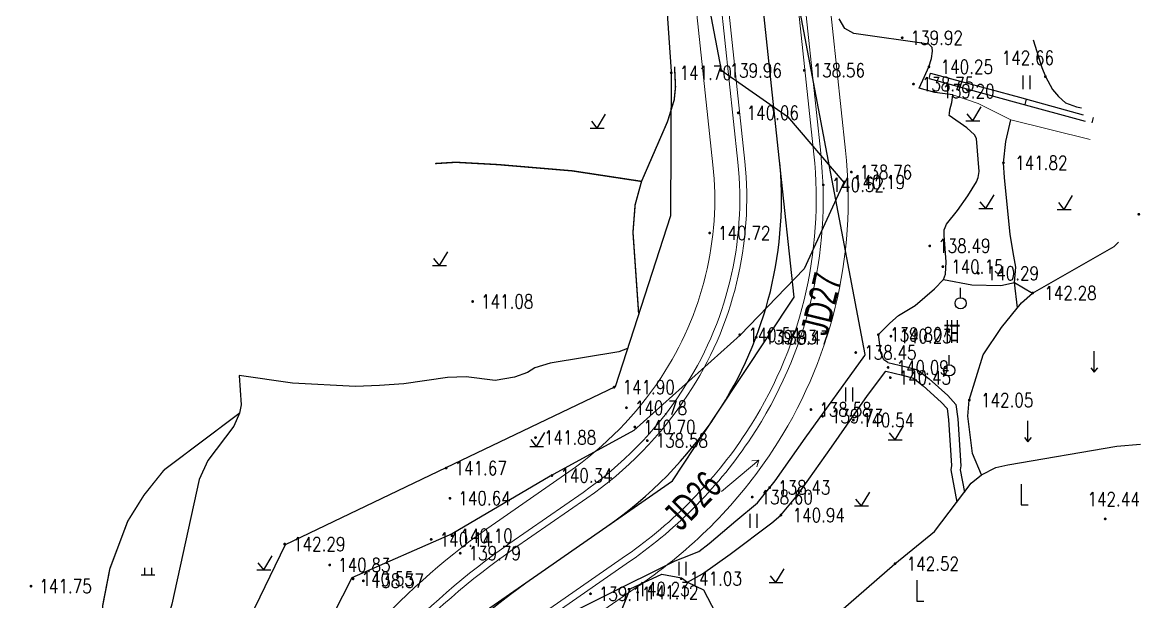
# Model space of a CAD drawing. Extents: x 529262 to 576451, y 2694391 to 2717535.
# Drawn here: x 562856.7 to 562937.2, y 2709591.4 to 2709633.1 of the extents above; entities that cross this region are included whole.
import ezdxf
from ezdxf.enums import TextEntityAlignment as Align

# ---------------------------------------------------------------- set-up
doc = ezdxf.new("R2010")
doc.units = 0
doc.linetypes.add('DASHED', pattern=[19.05, 12.7, -6.35])
for name, color, linetype in [('DMTZ', 8, 'Continuous'), ('GCD', 8, 'Continuous'), ('JMD', 8, 'Continuous'), ('ZBTZ', 8, 'Continuous'), ('ZJ', 7, 'Continuous'), ('交点标注', 3, 'Continuous'), ('道路中线_04护管挡墙', 7, 'Continuous')]:
    doc.layers.add(name, color=color, linetype=linetype)
doc.layers.add('SXSS', color=5, linetype='Continuous', lineweight=0)
doc.styles.add('EICAD', font='fsdb_e.shx', dxfattribs={"width": 0.707, "height": 2, "bigfont": 'tjhzf.shx'})
doc.styles.add('HZ', font='rs.shx', dxfattribs={"width": 0.8, "bigfont": 'hztxt.shx'})
doc.linetypes.add('10421', pattern='A,2,[150,AAA.SHX,S=0.5,R=0,X=0,Y=0.5],1e-11', length=2)
doc.linetypes.add('10422', pattern='A,0.75,[150,AAA.SHX,S=0.5,R=0,X=0,Y=0.5],1.5,[177,AAA.SHX,S=1,R=0,X=0,Y=0.4],0.75', length=3)
doc.linetypes.add('1161', pattern='A,0,[149,AAA.SHX,S=0.15,R=0,X=0,Y=0],-1.6', length=1.6)

# ---------------------------------------------------------------- blocks, each defined once
blk = doc.blocks.new('gc205')
for p, q in [((0, 3), (0, 0)), ((0, 0), (1, 0))]:
    blk.add_line(p, q)
blk = doc.blocks.new('gc086')
at = {"color": 8}
for p, q in [((0, 0), (7, 0)), ((7, 0), (6.18, 0.57)), ((7, 0), (6.18, -0.57))]:
    blk.add_line(p, q, dxfattribs=at)
blk = doc.blocks.new('gc125')
at = {"color": 8}
blk.add_line((0, 0.8), (0, 2.2), dxfattribs=at)
blk.add_circle((0, 0), 0.8, dxfattribs=at)
blk = doc.blocks.new('gc121')
at = {"color": 8}
for p, q in [((-0.5, -1), (-0.5, 1)), ((0.5, -1), (0.5, 1))]:
    blk.add_line(p, q, dxfattribs=at)
blk = doc.blocks.new('gc120')
at = {"color": 8}
for p, q in [((0, 0), (0, 3)), ((-0.5, 0.6), (0, 0)), ((0, 0), (0.5, 0.6))]:
    blk.add_line(p, q, dxfattribs=at)
blk = doc.blocks.new('gc123')
at = {"color": 8}
for p, q in [((0, 0), (1.2, 2)), ((-1, 0), (1, 0)), ((0, 0), (-0.8, 1))]:
    blk.add_line(p, q, dxfattribs=at)
blk = doc.blocks.new('GC200')
at = {"linetype": 'Continuous', "const_width": 0.2, "flags": 128}
blk.add_lwpolyline([(-0.1, 0, 1), (0.1, 0, 1)], format="xyb", close=True, dxfattribs=at)
blk = doc.blocks.new('gc119')
at = {"color": 8}
for p, q in [((-1, 0), (1, 0)), ((-0.5, 1), (-0.5, 0)), ((0.5, 1), (0.5, 0))]:
    blk.add_line(p, q, dxfattribs=at)

msp = doc.modelspace()

# ---------------------------------------------------------------- linework, layer by layer
at = {"layer": 'DMTZ', "linetype": '10421'}
msp.add_lwpolyline([(562917.384, 2709609.187), (562912.183, 2709636.673), (562910.276, 2709648.513, 0.034853), (562910.241, 2709649.176), (562908.686, 2709658.563, -0.004005), (562907.63, 2709662.02), (562902.477, 2709667.763), (562899.529, 2709673.138), (562899.322, 2709675.146), (562899.753, 2709676.965), (562915.359, 2709674.044), (562921.531, 2709674.064), (562922.327, 2709678.272)], format="xyb", dxfattribs=at)
at = {"layer": 'DMTZ', "linetype": '10421', "flags": 128}
for points in [[(562899.037, 2709663.667), (562901.093, 2709661.212), (562903.506, 2709658.94), (562904.865, 2709645.021), (562904.797, 2709641.224), (562907.004, 2709629.668), (562911.797, 2709626.338), (562915.856, 2709621.578), (562912.995, 2709615.362), (562908.391, 2709610.587), (562900.74, 2709603.71), (562894.701, 2709600.431), (562887.657, 2709596.282), (562880.443, 2709593.111), (562875.706, 2709583.825), (562874.693, 2709580.007), (562870.732, 2709568.24), (562867.314, 2709556.622), (562863.61, 2709543.629), (562857.52, 2709537.882), (562849.209, 2709530.211), (562843.398, 2709524.049), (562841.804, 2709518.297)], [(562898.747, 2709646.288), (562899.078, 2709645.28), (562899.6, 2709642.868), (562900.503, 2709638.883), (562903.035, 2709635.142), (562903.427, 2709629.56), (562903.366, 2709619.168), (562899.379, 2709606.871), (562887.197, 2709601.021), (562875.623, 2709595.486), (562871.611, 2709587.164), (562865.534, 2709569.022), (562863.663, 2709559.249), (562861.79, 2709548.824), (562844.997, 2709531.346)], [(562900.264, 2709609.615), (562899.643, 2709609.39), (562894.701, 2709608.564), (562893.593, 2709608.227), (562893.086, 2709607.907), (562892.131, 2709607.556), (562890.749, 2709607.316), (562888.662, 2709607.585), (562887.318, 2709607.529), (562884.173, 2709607.088), (562882.415, 2709606.962), (562880.685, 2709606.892), (562876.151, 2709607.13), (562872.315, 2709607.686)], [(562872.315, 2709607.686), (562872.458, 2709605.559), (562872.354, 2709604.974), (562871.951, 2709604.027), (562870.058, 2709601.554), (562869.436, 2709600.188), (562867.474, 2709591.211), (562864.492, 2709581.159), (562863.609, 2709579.756), (562862.979, 2709578.251), (562863.306, 2709577.376), (562865.903, 2709575.027), (562867.045, 2709573.62)], [(562904.603, 2709592.791), (562905.681, 2709593.388), (562907.657, 2709594.821), (562910.654, 2709597.062), (562911.312, 2709597.625), (562912.521, 2709599.062), (562914.954, 2709602.508), (562917.549, 2709606.237), (562918.867, 2709607.988)]]:
    msp.add_lwpolyline(points, dxfattribs=at)
at = {"layer": 'DMTZ', "linetype": '10421', "elevation": 139.164}
for points in [[(562921.651, 2709629.207), (562921.968, 2709629.905), (562922.157, 2709630.512), (562922.233, 2709631.033), (562922.211, 2709631.309), (562921.956, 2709631.541), (562916.553, 2709632.299), (562915.919, 2709632.664), (562915.517, 2709633.358)], [(562921.267, 2709628.36), (562921.651, 2709629.207)]]:
    msp.add_lwpolyline(points, dxfattribs=at)
at = {"layer": 'DMTZ', "linetype": '10421'}
for points in [[(562929.478, 2709631.857), (562930.098, 2709629.85), (562930.35, 2709629.204), (562930.874, 2709628.273), (562931.302, 2709627.763), (562931.796, 2709627.318), (562932.593, 2709627.026), (562932.939, 2709626.964)], [(562928.348, 2709612.562), (562928.137, 2709614.38), (562928.213, 2709615.484), (562928.08, 2709616.285), (562927.82, 2709617.836), (562927.397, 2709621.929), (562927.334, 2709622.994), (562927.516, 2709624.525), (562927.865, 2709626.089)], [(562925.744, 2709600.517), (562925.108, 2709602.061), (562924.773, 2709604.755), (562924.875, 2709605.909), (562925.881, 2709609.159), (562927.189, 2709611.134), (562928.637, 2709612.919), (562929.431, 2709613.62), (562935.29, 2709616.962), (562935.615, 2709617.291)], [(562925.019, 2709599.934), (562925.744, 2709600.517), (562926.786, 2709601.062), (562927.641, 2709601.255), (562935.484, 2709602.59), (562937.207, 2709602.735)], [(562904.603, 2709592.791), (562905.749, 2709592.235), (562907.724, 2709588.425), (562910.464, 2709588.281), (562914.148, 2709589.436), (562919.525, 2709594.129), (562922.372, 2709596.444), (562925.019, 2709599.934)], [(562895.185, 2709584.686), (562896.536, 2709584.876), (562899.497, 2709589.926), (562900.47, 2709592.317), (562902.735, 2709593.377), (562904.164, 2709593.105), (562904.603, 2709592.791)]]:
    msp.add_lwpolyline(points, dxfattribs=at)
at = {"layer": 'DMTZ', "linetype": '10421', "flags": 128}
for points, elevation in [([(562918.332, 2709610.626), (562919.164, 2709611.46), (562919.787, 2709612.006), (562920.971, 2709612.721), (562922.369, 2709613.914), (562923.007, 2709614.6), (562923.171, 2709614.969), (562923.22, 2709615.861), (562923.071, 2709617.769), (562923.071, 2709618.165), (562923.149, 2709618.33), (562923.245, 2709618.586), (562924.024, 2709619.573), (562924.771, 2709620.623), (562925.397, 2709621.632), (562925.501, 2709621.93), (562925.579, 2709622.379), (562925.4, 2709624.74), (562925.239, 2709625.009), (562924.696, 2709625.523), (562923.437, 2709626.402), (562923.444, 2709626.549), (562923.475, 2709626.817), (562923.621, 2709627.332), (562923.694, 2709627.892)], 140.652), ([(562919.021, 2709608.627), (562918.72, 2709608.82), (562918.5, 2709609.302), (562918.332, 2709610.626)], 140.89), ([(562888.19, 2709586.602), (562903.712, 2709594.345), (562904.263, 2709594.557), (562905.406, 2709595.001), (562906.148, 2709595.573), (562908.075, 2709597.225), (562909.642, 2709598.516), (562910.908, 2709600.095), (562913.067, 2709603.157), (562917.349, 2709609.131), (562917.384, 2709609.187)], 140.652), ([(562919.021, 2709608.627), (562920.228, 2709608.336), (562921.151, 2709608.084), (562921.986, 2709607.445), (562923.318, 2709606.231), (562923.906, 2709605.595), (562924.04, 2709604.555), (562924.254, 2709601.171), (562924.221, 2709600.899), (562924.522, 2709599.279)], 140.89)]:
    msp.add_lwpolyline(points, dxfattribs=dict(at, elevation=elevation))
at = {"layer": 'DMTZ', "linetype": '10422', "flags": 128}
msp.add_lwpolyline([(562923.694, 2709627.892), (562922.394, 2709628.052), (562921.267, 2709628.36)], dxfattribs=at)
at = {"layer": 'JMD', "linetype": 'Continuous'}
for p, q in [((562921.98, 2709629.058), (562922.084, 2709629.444)), ((562924.059, 2709628.495), (562924.163, 2709628.881)), ((562928.885, 2709627.187), (562928.99, 2709627.572)), ((562933.707, 2709625.865), (562933.813, 2709626.251))]:
    msp.add_line(p, q, dxfattribs=at)
at = {"layer": 'JMD', "linetype": 'Continuous', "flags": 128}
for points in [[(562922.084, 2709629.444), (562928.481, 2709627.712), (562933.081, 2709626.451)], [(562921.98, 2709629.058), (562928.376, 2709627.326), (562933.205, 2709626.003)]]:
    msp.add_lwpolyline(points, dxfattribs=at)
at = {"layer": 'SXSS', "linetype": 'Continuous', "flags": 128}
msp.add_lwpolyline([(562923.694, 2709627.892), (562925.514, 2709627.261), (562927.865, 2709626.089), (562933.573, 2709624.672)], dxfattribs=at)
at = {"layer": 'ZBTZ', "linetype": 'Continuous', "const_width": 0.1, "flags": 128}
for points in [[(562903.66, 2709629.922), (562903.729, 2709628.47), (562903.636, 2709627.531), (562903.158, 2709625.975), (562901.283, 2709621.657), (562900.822, 2709619.971), (562900.668, 2709617.99), (562901.074, 2709612.165)], [(562886.43, 2709622.941), (562887.918, 2709623.034), (562890.981, 2709622.865), (562896.297, 2709622.416), (562901.283, 2709621.657)], [(562862.979, 2709578.251), (562862.616, 2709586.071), (562862.397, 2709588.068), (562862.497, 2709591.1), (562863.017, 2709593.77), (562864.3, 2709597.186), (562865.474, 2709599.068), (562866.926, 2709600.887), (562872.354, 2709604.974)]]:
    msp.add_lwpolyline(points, dxfattribs=at)
at = {"layer": 'ZBTZ', "linetype": '1161', "flags": 128}
for points, elevation in [([(562923.007, 2709614.6), (562925.055, 2709614.204), (562927.137, 2709614.158), (562928.137, 2709614.38)], 140.395), ([(562918.867, 2709607.988), (562920.065, 2709607.699), (562920.854, 2709607.484), (562921.564, 2709606.94), (562922.854, 2709605.764), (562923.282, 2709605.303), (562923.386, 2709604.492), (562923.595, 2709601.19), (562923.557, 2709600.878), (562923.985, 2709598.571)], 140.89)]:
    msp.add_lwpolyline(points, dxfattribs=dict(at, elevation=elevation))
at = {"layer": 'ZBTZ', "linetype": '1161', "ltscale": 0.5, "elevation": 141.738, "flags": 128}
msp.add_lwpolyline([(562928.137, 2709614.38), (562929.431, 2709613.62)], dxfattribs=at)
at = {"layer": '交点标注', "linetype": 'DASHED'}
for p, q in [((562912.267, 2709613.314), (562911.198, 2709623.364)), ((562906.689, 2709604.885), (562912.267, 2709613.314)), ((562903.512, 2709600.084), (562906.689, 2709604.885)), ((562898.784, 2709596.8), (562903.512, 2709600.084)), ((562884.443, 2709586.84), (562893.506, 2709593.135))]:
    msp.add_line(p, q, dxfattribs=at)
at = {"layer": '道路中线_04护管挡墙', "color": 8, "lineweight": 0}
for points in [[(562862.023, 2709548.342), (562870.369, 2709570.688, -0.042995), (562874.404, 2709579.185), (562874.728, 2709579.738, -0.10904), (562890.768, 2709597.077), (562896.046, 2709600.743, 0.095078), (562902.686, 2709607.534, 0.174366), (562906.425, 2709622.857), (562903.93, 2709646.313, -0.114785), (562906.968, 2709670.96), (562911.256, 2709682.664, 0.043878), (562913.318, 2709690.308), (562920.462, 2709730.525, -0.027831)], [(562863.709, 2709547.712), (562872.055, 2709570.058, -0.042995), (562875.958, 2709578.276), (562876.281, 2709578.83, -0.10904), (562891.795, 2709595.599), (562897.073, 2709599.264, 0.095078), (562904.187, 2709606.541, 0.174366), (562908.215, 2709623.047), (562905.72, 2709646.503, -0.114785), (562908.658, 2709670.341), (562912.946, 2709682.045, 0.043878), (562915.091, 2709689.993), (562922.234, 2709730.21, -0.027831)], [(562864.178, 2709547.537), (562872.523, 2709569.883, -0.042995), (562876.389, 2709578.024), (562876.713, 2709578.577, -0.10904), (562892.08, 2709595.188), (562897.358, 2709598.854, 0.095078), (562904.604, 2709606.265, 0.174366), (562908.712, 2709623.1), (562906.218, 2709646.556, -0.114785), (562909.128, 2709670.169), (562913.416, 2709681.873, 0.043878), (562915.583, 2709689.906), (562922.726, 2709730.123, -0.027831)], [(562868.862, 2709545.788), (562877.207, 2709568.134, -0.042995), (562880.705, 2709575.499), (562881.029, 2709576.052, -0.10904), (562894.933, 2709591.082), (562900.21, 2709594.747, 0.095078), (562908.774, 2709603.506, 0.174366), (562913.684, 2709623.629), (562911.19, 2709647.085, -0.114785), (562913.822, 2709668.448), (562918.11, 2709680.152, 0.043878), (562920.506, 2709689.032), (562927.649, 2709729.248, -0.027831)], [(562869.33, 2709545.613), (562877.676, 2709567.959, -0.042995), (562881.137, 2709575.247), (562881.46, 2709575.8, -0.10904), (562895.218, 2709590.671), (562900.496, 2709594.336, 0.095078), (562909.191, 2709603.23, 0.174366), (562914.181, 2709623.682), (562911.687, 2709647.137, -0.114785), (562914.292, 2709668.276), (562918.58, 2709679.98, 0.043878), (562920.998, 2709688.944), (562928.142, 2709729.161, -0.027831)], [(562871.016, 2709544.983), (562879.362, 2709567.329, -0.042995), (562882.69, 2709574.338), (562883.014, 2709574.891, -0.10904), (562896.245, 2709589.192), (562901.522, 2709592.858, 0.095078), (562910.692, 2709602.236, 0.174366), (562915.971, 2709623.872), (562913.477, 2709647.328, -0.114785), (562915.982, 2709667.657), (562920.27, 2709679.361, 0.043878), (562922.77, 2709688.629), (562929.914, 2709728.846, -0.027831)]]:
    msp.add_lwpolyline(points, format="xyb", dxfattribs=at)
at = {"layer": '道路中线_04护管挡墙', "color": 1}
msp.add_lwpolyline([(562866.52, 2709546.663), (562874.865, 2709569.008, -0.042995), (562878.547, 2709576.762), (562878.871, 2709577.315, -0.10904), (562893.506, 2709593.135), (562898.784, 2709596.8, 0.095078), (562906.689, 2709604.885, 0.174366), (562911.198, 2709623.364), (562908.704, 2709646.82, -0.114785), (562911.475, 2709669.308), (562915.763, 2709681.012, 0.043878), (562918.044, 2709689.469), (562925.188, 2709729.686, -0.027831)], format="xyb", dxfattribs=at)

# ---------------------------------------------------------------- block references
at = {"layer": 'GCD', "linetype": 'Continuous'}
ref = msp.add_blockref('GC200', (562920.044, 2709631.998, 139.915), dxfattribs=dict(at, xscale=0.5, yscale=0.5, zscale=0.5))
ref.add_attrib('height', '139.92', dxfattribs={"linetype": 'Continuous', "height": 1, "style": 'HZ', "width": 0.8}).set_placement((562920.644, 2709631.998, 139.915), align=Align.MIDDLE_LEFT)
ref = msp.add_blockref('GC200', (562907.019, 2709629.64, 139.957), dxfattribs=dict(at, xscale=0.5, yscale=0.5, zscale=0.5))
ref.add_attrib('height', '139.96', dxfattribs={"linetype": 'Continuous', "height": 1, "style": 'HZ', "width": 0.8}).set_placement((562907.619, 2709629.64, 139.957), align=Align.MIDDLE_LEFT)
ref = msp.add_blockref('GC200', (562912.995, 2709629.652, 138.56), dxfattribs=dict(at, xscale=0.5, yscale=0.5, zscale=0.5))
ref.add_attrib('height', '138.56', dxfattribs={"linetype": 'Continuous', "height": 1, "style": 'HZ', "width": 0.8}).set_placement((562913.595, 2709629.652, 138.56), align=Align.MIDDLE_LEFT)
ref = msp.add_blockref('GC200', (562903.42, 2709629.474, 141.703), dxfattribs=dict(at, xscale=0.5, yscale=0.5, zscale=0.5))
ref.add_attrib('height', '141.70', dxfattribs={"linetype": 'Continuous', "height": 1, "style": 'HZ', "width": 0.8}).set_placement((562904.02, 2709629.474, 141.703), align=Align.MIDDLE_LEFT)
at = {"layer": 'GCD', "linetype": 'Continuous', "xscale": 0.5, "yscale": 0.5}
for p in [(562921.968, 2709629.905, 140.249), (562930.35, 2709629.204, 142.662), (562927.334, 2709622.994, 141.82), (562937.076, 2709619.292, 142.171), (562929.431, 2709613.62, 142.283), (562918.332, 2709610.626, 139.8), (562924.875, 2709605.909, 142.052), (562911.312, 2709597.625, 140.939), (562919.525, 2709594.129, 142.519)]:
    msp.add_blockref('GC200', p, dxfattribs=at)
at = {"layer": 'GCD', "linetype": 'Continuous'}
ref = msp.add_blockref('GC200', (562920.858, 2709628.664, 138.746), dxfattribs=dict(at, xscale=0.5, yscale=0.5, zscale=0.5))
ref.add_attrib('height', '138.75', dxfattribs={"linetype": 'Continuous', "height": 1, "style": 'HZ', "width": 0.8}).set_placement((562921.458, 2709628.664, 138.746), align=Align.MIDDLE_LEFT)
ref = msp.add_blockref('GC200', (562922.326, 2709628.161, 139.203), dxfattribs=dict(at, xscale=0.5, yscale=0.5, zscale=0.5))
ref.add_attrib('height', '139.20', dxfattribs={"linetype": 'Continuous', "height": 1, "style": 'HZ', "width": 0.8}).set_placement((562922.926, 2709628.161, 139.203), align=Align.MIDDLE_LEFT)
ref = msp.add_blockref('GC200', (562908.242, 2709626.594, 140.06), dxfattribs=dict(at, xscale=0.5, yscale=0.5, zscale=0.5))
ref.add_attrib('height', '140.06', dxfattribs={"linetype": 'Continuous', "height": 1, "style": 'HZ', "width": 0.8}).set_placement((562908.842, 2709626.594, 140.06), align=Align.MIDDLE_LEFT)
ref = msp.add_blockref('GC200', (562916.389, 2709622.327, 138.762), dxfattribs=dict(at, xscale=0.5, yscale=0.5, zscale=0.5))
ref.add_attrib('height', '138.76', dxfattribs={"linetype": 'Continuous', "height": 1, "style": 'HZ', "width": 0.8}).set_placement((562916.989, 2709622.327, 138.762), align=Align.MIDDLE_LEFT)
ref = msp.add_blockref('GC200', (562915.884, 2709621.61, 140.188), dxfattribs=dict(at, xscale=0.5, yscale=0.5, zscale=0.5))
ref.add_attrib('height', '140.19', dxfattribs={"linetype": 'Continuous', "height": 1, "style": 'HZ', "width": 0.8}).set_placement((562916.484, 2709621.61, 140.188), align=Align.MIDDLE_LEFT)
ref = msp.add_blockref('GC200', (562914.361, 2709621.404, 140.523), dxfattribs=dict(at, xscale=0.5, yscale=0.5, zscale=0.5))
ref.add_attrib('height', '140.52', dxfattribs={"linetype": 'Continuous', "height": 1, "style": 'HZ', "width": 0.8}).set_placement((562914.961, 2709621.404, 140.523), align=Align.MIDDLE_LEFT)
ref = msp.add_blockref('GC200', (562906.187, 2709617.941, 140.723), dxfattribs=dict(at, xscale=0.5, yscale=0.5, zscale=0.5))
ref.add_attrib('height', '140.72', dxfattribs={"linetype": 'Continuous', "height": 1, "style": 'HZ', "width": 0.8}).set_placement((562906.787, 2709617.941, 140.723), align=Align.MIDDLE_LEFT)
ref = msp.add_blockref('GC200', (562922.03, 2709617.011, 138.493), dxfattribs=dict(at, xscale=0.5, yscale=0.5, zscale=0.5))
ref.add_attrib('height', '138.49', dxfattribs={"linetype": 'Continuous', "height": 1, "style": 'HZ', "width": 0.8}).set_placement((562922.63, 2709617.011, 138.493), align=Align.MIDDLE_LEFT)
ref = msp.add_blockref('GC200', (562922.969, 2709615.514, 140.154), dxfattribs=dict(at, xscale=0.5, yscale=0.5, zscale=0.5))
ref.add_attrib('height', '140.15', dxfattribs={"linetype": 'Continuous', "height": 1, "style": 'HZ', "width": 0.8}).set_placement((562923.569, 2709615.514, 140.154), align=Align.MIDDLE_LEFT)
ref = msp.add_blockref('GC200', (562925.522, 2709615.038, 140.292), dxfattribs=dict(at, xscale=0.5, yscale=0.5, zscale=0.5))
ref.add_attrib('height', '140.29', dxfattribs={"linetype": 'Continuous', "height": 1, "style": 'HZ', "width": 0.8}).set_placement((562926.122, 2709615.038, 140.292), align=Align.MIDDLE_LEFT)
ref = msp.add_blockref('GC200', (562889.131, 2709613.007, 141.075), dxfattribs=dict(at, xscale=0.5, yscale=0.5, zscale=0.5))
ref.add_attrib('height', '141.08', dxfattribs={"linetype": 'Continuous', "height": 1, "style": 'HZ', "width": 0.8}).set_placement((562889.731, 2709613.007, 141.075), align=Align.MIDDLE_LEFT)
ref = msp.add_blockref('GC200', (562908.358, 2709610.613, 140.544), dxfattribs=dict(at, xscale=0.5, yscale=0.5, zscale=0.5))
ref.add_attrib('height', '140.54', dxfattribs={"linetype": 'Continuous', "height": 1, "style": 'HZ', "width": 0.8}).set_placement((562908.958, 2709610.613, 140.544), align=Align.MIDDLE_LEFT)
ref = msp.add_blockref('GC200', (562909.536, 2709610.435, 139.929), dxfattribs=dict(at, xscale=0.5, yscale=0.5, zscale=0.5))
ref.add_attrib('height', '139.93', dxfattribs={"linetype": 'Continuous', "height": 1, "style": 'HZ', "width": 0.8}).set_placement((562910.136, 2709610.435, 139.929), align=Align.MIDDLE_LEFT)
ref = msp.add_blockref('GC200', (562910.47, 2709610.406, 138.466), dxfattribs=dict(at, xscale=0.5, yscale=0.5, zscale=0.5))
ref.add_attrib('height', '138.47', dxfattribs={"linetype": 'Continuous', "height": 1, "style": 'HZ', "width": 0.8}).set_placement((562911.07, 2709610.406, 138.466), align=Align.MIDDLE_LEFT)
ref = msp.add_blockref('GC200', (562919.232, 2709610.512, 140.232), dxfattribs=dict(at, xscale=0.5, yscale=0.5, zscale=0.5))
ref.add_attrib('height', '140.23', dxfattribs={"linetype": 'Continuous', "height": 1, "style": 'HZ', "width": 0.8}).set_placement((562919.832, 2709610.512, 140.232), align=Align.MIDDLE_LEFT)
ref = msp.add_blockref('GC200', (562916.706, 2709609.335, 138.447), dxfattribs=dict(at, xscale=0.5, yscale=0.5, zscale=0.5))
ref.add_attrib('height', '138.45', dxfattribs={"linetype": 'Continuous', "height": 1, "style": 'HZ', "width": 0.8}).set_placement((562917.306, 2709609.335, 138.447), align=Align.MIDDLE_LEFT)
ref = msp.add_blockref('GC200', (562919.031, 2709608.26, 140.091), dxfattribs=dict(at, xscale=0.5, yscale=0.5, zscale=0.5))
ref.add_attrib('height', '140.09', dxfattribs={"linetype": 'Continuous', "height": 1, "style": 'HZ', "width": 0.8}).set_placement((562919.631, 2709608.26, 140.091), align=Align.MIDDLE_LEFT)
ref = msp.add_blockref('GC200', (562919.188, 2709607.528, 140.453), dxfattribs=dict(at, xscale=0.5, yscale=0.5, zscale=0.5))
ref.add_attrib('height', '140.45', dxfattribs={"linetype": 'Continuous', "height": 1, "style": 'HZ', "width": 0.8}).set_placement((562919.788, 2709607.528, 140.453), align=Align.MIDDLE_LEFT)
ref = msp.add_blockref('GC200', (562899.312, 2709606.84, 141.901), dxfattribs=dict(at, xscale=0.5, yscale=0.5, zscale=0.5))
ref.add_attrib('height', '141.90', dxfattribs={"linetype": 'Continuous', "height": 1, "style": 'HZ', "width": 0.8}).set_placement((562899.912, 2709606.84, 141.901), align=Align.MIDDLE_LEFT)
ref = msp.add_blockref('GC200', (562900.198, 2709605.354, 140.78), dxfattribs=dict(at, xscale=0.5, yscale=0.5, zscale=0.5))
ref.add_attrib('height', '140.78', dxfattribs={"linetype": 'Continuous', "height": 1, "style": 'HZ', "width": 0.8}).set_placement((562900.798, 2709605.354, 140.78), align=Align.MIDDLE_LEFT)
ref = msp.add_blockref('GC200', (562913.477, 2709605.229, 138.58), dxfattribs=dict(at, xscale=0.5, yscale=0.5, zscale=0.5))
ref.add_attrib('height', '138.58', dxfattribs={"linetype": 'Continuous', "height": 1, "style": 'HZ', "width": 0.8}).set_placement((562914.077, 2709605.229, 138.58), align=Align.MIDDLE_LEFT)
ref = msp.add_blockref('GC200', (562914.312, 2709604.749, 139.727), dxfattribs=dict(at, xscale=0.5, yscale=0.5, zscale=0.5))
ref.add_attrib('height', '139.73', dxfattribs={"linetype": 'Continuous', "height": 1, "style": 'HZ', "width": 0.8}).set_placement((562914.912, 2709604.749, 139.727), align=Align.MIDDLE_LEFT)
ref = msp.add_blockref('GC200', (562900.803, 2709603.971, 140.696), dxfattribs=dict(at, xscale=0.5, yscale=0.5, zscale=0.5))
ref.add_attrib('height', '140.70', dxfattribs={"linetype": 'Continuous', "height": 1, "style": 'HZ', "width": 0.8}).set_placement((562901.403, 2709603.971, 140.696), align=Align.MIDDLE_LEFT)
ref = msp.add_blockref('GC200', (562916.535, 2709604.472, 140.54), dxfattribs=dict(at, xscale=0.5, yscale=0.5, zscale=0.5))
ref.add_attrib('height', '140.54', dxfattribs={"linetype": 'Continuous', "height": 1, "style": 'HZ', "width": 0.8}).set_placement((562917.135, 2709604.472, 140.54), align=Align.MIDDLE_LEFT)
ref = msp.add_blockref('GC200', (562893.654, 2709603.209, 141.883), dxfattribs=dict(at, xscale=0.5, yscale=0.5, zscale=0.5))
ref.add_attrib('height', '141.88', dxfattribs={"linetype": 'Continuous', "height": 1, "style": 'HZ', "width": 0.8}).set_placement((562894.254, 2709603.209, 141.883), align=Align.MIDDLE_LEFT)
ref = msp.add_blockref('GC200', (562901.697, 2709602.993, 138.584), dxfattribs=dict(at, xscale=0.5, yscale=0.5, zscale=0.5))
ref.add_attrib('height', '138.58', dxfattribs={"linetype": 'Continuous', "height": 1, "style": 'HZ', "width": 0.8}).set_placement((562902.297, 2709602.993, 138.584), align=Align.MIDDLE_LEFT)
ref = msp.add_blockref('GC200', (562887.222, 2709601.012, 141.673), dxfattribs=dict(at, xscale=0.5, yscale=0.5, zscale=0.5))
ref.add_attrib('height', '141.67', dxfattribs={"linetype": 'Continuous', "height": 1, "style": 'HZ', "width": 0.8}).set_placement((562887.822, 2709601.012, 141.673), align=Align.MIDDLE_LEFT)
ref = msp.add_blockref('GC200', (562894.832, 2709600.477, 140.342), dxfattribs=dict(at, xscale=0.5, yscale=0.5, zscale=0.5))
ref.add_attrib('height', '140.34', dxfattribs={"linetype": 'Continuous', "height": 1, "style": 'HZ', "width": 0.8}).set_placement((562895.432, 2709600.477, 140.342), align=Align.MIDDLE_LEFT)
ref = msp.add_blockref('GC200', (562909.25, 2709598.926, 138.6), dxfattribs=dict(at, xscale=0.5, yscale=0.5, zscale=0.5))
ref.add_attrib('height', '138.60', dxfattribs={"linetype": 'Continuous', "height": 1, "style": 'HZ', "width": 0.8}).set_placement((562909.85, 2709598.926, 138.6), align=Align.MIDDLE_LEFT)
ref = msp.add_blockref('GC200', (562910.506, 2709599.61, 138.432), dxfattribs=dict(at, xscale=0.5, yscale=0.5, zscale=0.5))
ref.add_attrib('height', '138.43', dxfattribs={"linetype": 'Continuous', "height": 1, "style": 'HZ', "width": 0.8}).set_placement((562911.106, 2709599.61, 138.432), align=Align.MIDDLE_LEFT)
ref = msp.add_blockref('GC200', (562887.494, 2709598.839, 140.635), dxfattribs=dict(at, xscale=0.5, yscale=0.5, zscale=0.5))
ref.add_attrib('height', '140.64', dxfattribs={"linetype": 'Continuous', "height": 1, "style": 'HZ', "width": 0.8}).set_placement((562888.094, 2709598.839, 140.635), align=Align.MIDDLE_LEFT)
at = {"layer": 'GCD', "linetype": 'Continuous', "xscale": 0.5, "yscale": 0.5, "zscale": 0.5}
msp.add_blockref('GC200', (562934.655, 2709597.356, 142.437), dxfattribs=at)
at = {"layer": 'GCD', "linetype": 'Continuous'}
ref = msp.add_blockref('GC200', (562886.144, 2709595.876, 140.135), dxfattribs=dict(at, xscale=0.5, yscale=0.5, zscale=0.5))
ref.add_attrib('height', '140.14', dxfattribs={"linetype": 'Continuous', "height": 1, "style": 'HZ', "width": 0.8}).set_placement((562886.744, 2709595.876, 140.135), align=Align.MIDDLE_LEFT)
ref = msp.add_blockref('GC200', (562887.643, 2709596.139, 140.102), dxfattribs=dict(at, xscale=0.5, yscale=0.5, zscale=0.5))
ref.add_attrib('height', '140.10', dxfattribs={"linetype": 'Continuous', "height": 1, "style": 'HZ', "width": 0.8}).set_placement((562888.243, 2709596.139, 140.102), align=Align.MIDDLE_LEFT)
ref = msp.add_blockref('GC200', (562875.597, 2709595.538, 142.289), dxfattribs=dict(at, xscale=0.5, yscale=0.5, zscale=0.5))
ref.add_attrib('height', '142.29', dxfattribs={"linetype": 'Continuous', "height": 1, "style": 'HZ', "width": 0.8}).set_placement((562876.197, 2709595.538, 142.289), align=Align.MIDDLE_LEFT)
ref = msp.add_blockref('GC200', (562888.232, 2709594.885, 139.788), dxfattribs=dict(at, xscale=0.5, yscale=0.5, zscale=0.5))
ref.add_attrib('height', '139.79', dxfattribs={"linetype": 'Continuous', "height": 1, "style": 'HZ', "width": 0.8}).set_placement((562888.832, 2709594.885, 139.788), align=Align.MIDDLE_LEFT)
ref = msp.add_blockref('GC200', (562878.843, 2709594.038, 140.83), dxfattribs=dict(at, xscale=0.5, yscale=0.5, zscale=0.5))
ref.add_attrib('height', '140.83', dxfattribs={"linetype": 'Continuous', "height": 1, "style": 'HZ', "width": 0.8}).set_placement((562879.443, 2709594.038, 140.83), align=Align.MIDDLE_LEFT)
ref = msp.add_blockref('GC200', (562857.343, 2709592.51, 141.748), dxfattribs=dict(at, xscale=0.5, yscale=0.5, zscale=0.5))
ref.add_attrib('height', '141.75', dxfattribs={"linetype": 'Continuous', "height": 1, "style": 'HZ', "width": 0.8}).set_placement((562857.943, 2709592.51, 141.748), align=Align.MIDDLE_LEFT)
ref = msp.add_blockref('GC200', (562880.526, 2709593.036, 140.547), dxfattribs=dict(at, xscale=0.5, yscale=0.5, zscale=0.5))
ref.add_attrib('height', '140.55', dxfattribs={"linetype": 'Continuous', "height": 1, "style": 'HZ', "width": 0.8}).set_placement((562881.126, 2709593.036, 140.547), align=Align.MIDDLE_LEFT)
ref = msp.add_blockref('GC200', (562881.26, 2709592.893, 138.372), dxfattribs=dict(at, xscale=0.5, yscale=0.5, zscale=0.5))
ref.add_attrib('height', '138.37', dxfattribs={"linetype": 'Continuous', "height": 1, "style": 'HZ', "width": 0.8}).set_placement((562881.86, 2709592.893, 138.372), align=Align.MIDDLE_LEFT)
ref = msp.add_blockref('GC200', (562904.139, 2709593.054, 141.027), dxfattribs=dict(at, xscale=0.5, yscale=0.5, zscale=0.5))
ref.add_attrib('height', '141.03', dxfattribs={"linetype": 'Continuous', "height": 1, "style": 'HZ', "width": 0.8}).set_placement((562904.739, 2709593.054, 141.027), align=Align.MIDDLE_LEFT)
ref = msp.add_blockref('GC200', (562897.611, 2709591.96, 139.113), dxfattribs=dict(at, xscale=0.5, yscale=0.5, zscale=0.5))
ref.add_attrib('height', '139.11', dxfattribs={"linetype": 'Continuous', "height": 1, "style": 'HZ', "width": 0.8}).set_placement((562898.211, 2709591.96, 139.113), align=Align.MIDDLE_LEFT)
ref = msp.add_blockref('GC200', (562900.382, 2709592.287, 140.232), dxfattribs=dict(at, xscale=0.5, yscale=0.5, zscale=0.5))
ref.add_attrib('height', '140.23', dxfattribs={"linetype": 'Continuous', "height": 1, "style": 'HZ', "width": 0.8}).set_placement((562900.982, 2709592.287, 140.232), align=Align.MIDDLE_LEFT)
ref = msp.add_blockref('GC200', (562901.005, 2709592.064, 141.123), dxfattribs=dict(at, xscale=0.5, yscale=0.5, zscale=0.5))
ref.add_attrib('height', '141.12', dxfattribs={"linetype": 'Continuous', "height": 1, "style": 'HZ', "width": 0.8}).set_placement((562901.605, 2709592.064, 141.123), align=Align.MIDDLE_LEFT)
at = {"layer": 'SXSS', "linetype": 'Continuous', "xscale": 0.4999999999140904, "yscale": 0.4999999999140904, "zscale": 0.4999999999140904, "rotation": 40.15415441820446}
msp.add_blockref('gc086', (562907.047, 2709599.32), dxfattribs=at)
at = {"layer": 'ZBTZ', "linetype": 'Continuous', "xscale": 0.5, "yscale": 0.5}
for name, p in [('gc121', (562929.01, 2709628.794)), ('gc123', (562925.132, 2709626.024)), ('gc123', (562898.095, 2709625.499, -140.972)), ('gc123', (562926.06, 2709619.696)), ('gc123', (562931.707, 2709619.639)), ('gc123', (562886.736, 2709615.595)), ('gc125', (562924.246, 2709612.883)), ('gc125', (562923.429, 2709608.046)), ('gc120', (562933.873, 2709607.932)), ('gc121', (562916.246, 2709606.316)), ('gc120', (562929.091, 2709602.911)), ('gc123', (562893.733, 2709602.573)), ('gc123', (562919.531, 2709603.048)), ('gc205', (562928.614, 2709598.357)), ('gc123', (562917.119, 2709598.287)), ('gc121', (562909.359, 2709597.217)), ('gc123', (562874.093, 2709593.697)), ('gc119', (562865.764, 2709593.319)), ('gc121', (562904.253, 2709593.77)), ('gc123', (562910.961, 2709592.765)), ('gc205', (562921.1, 2709591.438))]:
    msp.add_blockref(name, p, dxfattribs=at)

# ---------------------------------------------------------------- texts
at = {"layer": 'GCD', "linetype": 'Continuous', "style": 'HZ', "width": 0.8}
for s, p in [('142.66', (562929.09, 2709630.547)), ('140.25', (562924.693, 2709629.905)), ('141.82', (562930.059, 2709622.994)), ('142.28', (562932.156, 2709613.62)), ('139.80', (562921.057, 2709610.626)), ('142.05', (562927.6, 2709605.909)), ('142.44', (562935.264, 2709598.78)), ('140.94', (562914.037, 2709597.625)), ('142.52', (562922.25, 2709594.129))]:
    msp.add_text(s, height=1, dxfattribs=at).set_placement(p, align=Align.MIDDLE)
at = {"layer": 'ZJ', "color": 8, "linetype": 'Continuous', "style": 'HZ', "width": 0.8}
msp.add_text('柑', height=1.5, dxfattribs=at).set_placement((562923.62, 2709610.854), align=Align.MIDDLE)
at = {"layer": '交点标注', "style": 'EICAD', "width": 0.707}
for s, rotation, p in [('JD27', 76.28838, (562914.21, 2709612.84)), ('JD26', 45.64391, (562904.942, 2709598.686))]:
    msp.add_text(s, height=2, rotation=rotation, dxfattribs=at).set_placement(p, align=Align.MIDDLE_CENTER)

doc.saveas('drawing.dxf')
